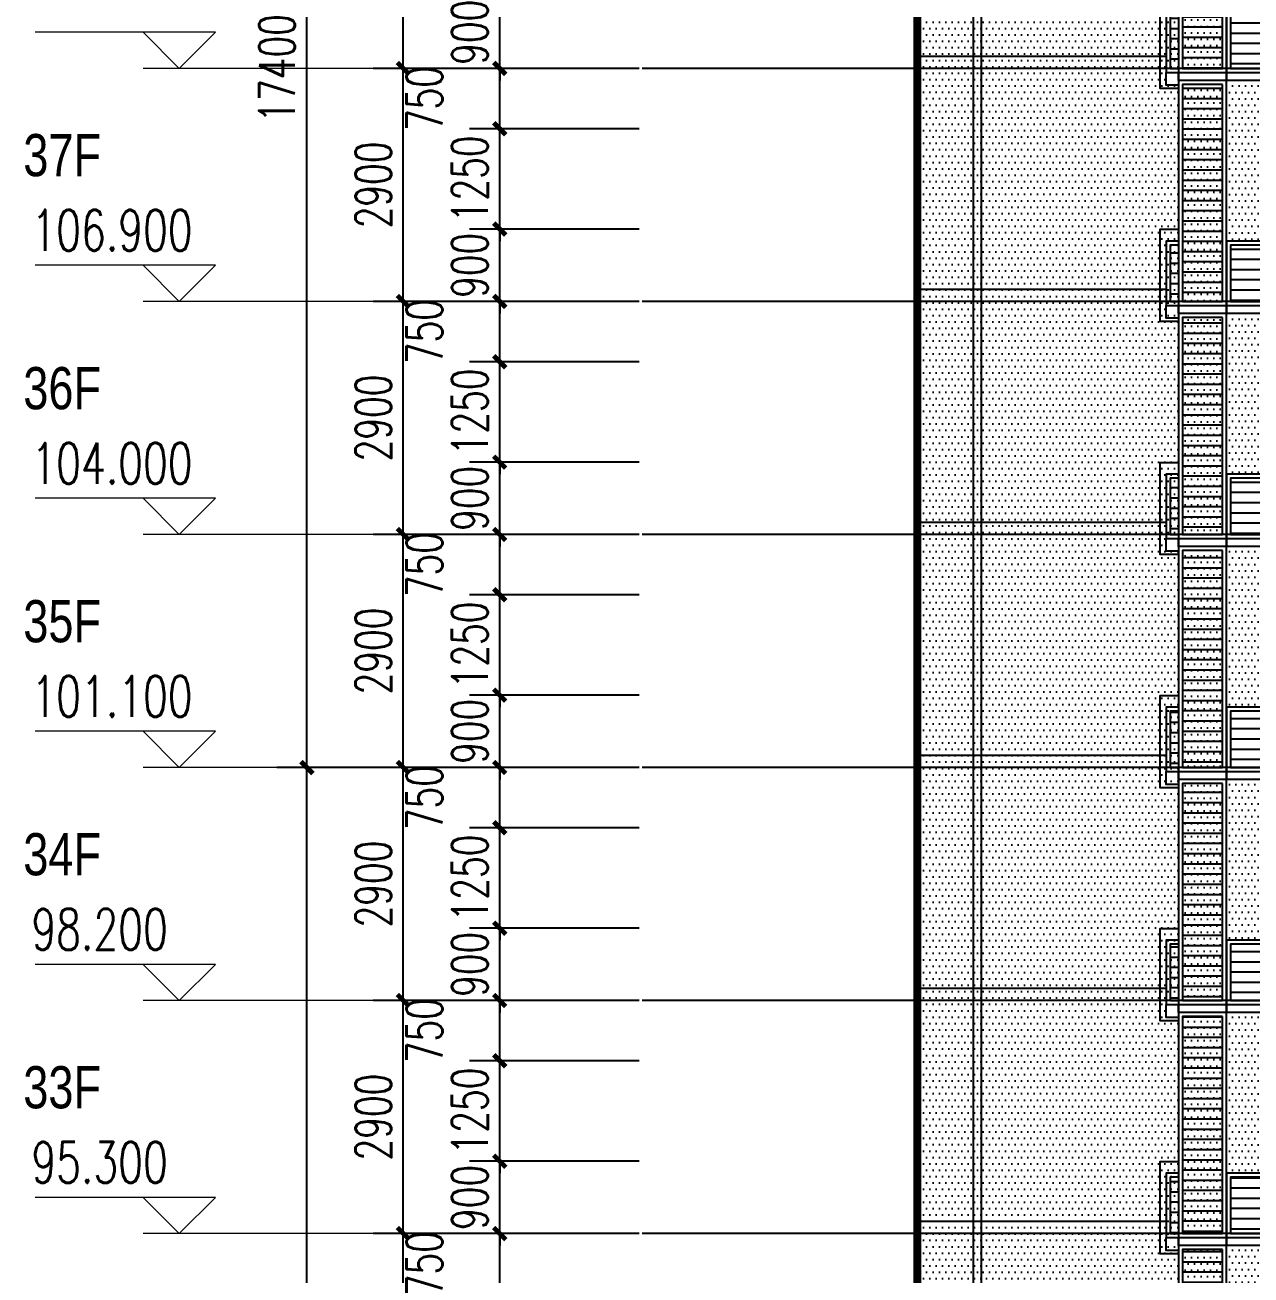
# Model space of a CAD drawing. Header units: millimetres. Extents: x 43 to 235305, y 0 to 139712.
# Drawn here: x 91794 to 107053, y 105975 to 121531 of the extents above; entities that cross this region are included whole.
import ezdxf
from ezdxf.xclip import XClip

# ---------------------------------------------------------------- set-up
doc = ezdxf.new("R2010")
doc.units = ezdxf.units.MM
doc.header["$XCLIPFRAME"] = 2
for name, pattern in [('CONTINOUS', [0]), ('DASH', [0.35, 0.25, -0.1]), ('DOTE', [2.42, 2, -0.2, 0.02, -0.2])]:
    doc.linetypes.add(name, pattern=pattern)
for name, color, linetype in [('A-AXIS', 1, 'DOTE'), ('A-AXIS-DIMS', 3, 'Continuous'), ('A-DRWD-DIMS', 144, 'Continuous'), ('A-ELEV-DRWD', 130, 'Continuous'), ('A-ELEV-LINE', 30, 'Continuous'), ('A-ELEV-LINE1', 33, 'Continuous'), ('A-ELEV-LINE2', 55, 'Continuous'), ('A-ELEV-OPEN', 253, 'Continuous'), ('A-ELEV-OUT2', 6, 'CONTINOUS'), ('A-ELEV-PATT', 55, 'Continuous'), ('A-ELEV-SHUT', 215, 'Continuous'), ('A-HATH1', 251, 'Continuous'), ('A-ROOM-NAME', 255, 'Continuous'), ('A-WALL', 2, 'Continuous'), ('AXIS', 3, 'Continuous'), ('PUB_TEXT', 7, 'Continuous'), ('Sun', 138, 'Continuous')]:
    doc.layers.add(name, color=color, linetype=linetype)
doc.styles.add('_TCH_DIM', font='SIMPLEX', dxfattribs={"bigfont": 'GBCBIG'})
doc.styles.add('_TCH_DIM_T3', font='SIMPLEX', dxfattribs={"width": 0.705882, "bigfont": 'GBCBIG'})
doc.styles.add('ZBHZ', font='zbxw.shx', dxfattribs={"width": 0.7, "bigfont": 'zbhz.shx'})
doc.dimstyles.new('_TCH_ARCH&&150', dxfattribs={"dimtxt": 446.25, "dimasz": 150, "dimexe": 375, "dimexo": 450, "dimgap": 150, "dimtad": 1, "dimdec": 0, "dimzin": 0, "dimdsep": 46, "dimtxsty": '_TCH_DIM_T3', "dimblk": 'ARCHTICK', "dimcen": 0.09, "dimclrt": 7, "dimazin": 2, "dimtfac": 1, "dimtdec": 0, "dimtix": 1, "dimtmove": 2, "dimatfit": 3, "dimfxl": 1, "dimtolj": 1, "dimtzin": 0, "dimarcsym": 0})

# ---------------------------------------------------------------- blocks, each defined once
blk = doc.blocks.new('A$C38F80F9D')
at = {"layer": 'A-ELEV-PATT'}
h = blk.add_hatch(dxfattribs=at)
h.set_pattern_fill('ANSI31', color=256, scale=80, angle=135, style=0)
h.set_pattern_definition([(180, (-95221.56, 77593.16), (-2e-14, -127), [])])
h.paths.add_polyline_path([(-250, 2400), (550, 2400), (550, 270), (-250, 270)])
at = {"layer": 'A-HATH1'}
h = blk.add_hatch(dxfattribs=at)
h.set_pattern_fill('DOTS', color=256, scale=50, style=0)
h.set_pattern_definition([(7e-15, (-250, 350), (39.6875, 79.375), [0, -79.375])])
h.paths.add_polyline_path([(-250, 2400), (550, 2400), (550, 270), (-250, 270)])
at = {"layer": 'A-ELEV-SHUT'}
for points in [[(-300, 2450), (600, 2450), (600, 220), (-300, 220)], [(-250, 2400), (550, 2400), (550, 270), (-250, 270)]]:
    blk.add_lwpolyline(points, close=True, dxfattribs=at)
blk = doc.blocks.new('A$C26D120F1')
blk.add_circle((0, 0), 12.5)
blk = doc.blocks.new('A$C6A1F32F0')
at = {"layer": 'Sun'}
blk.add_lwpolyline([(810, 250), (0, 250), (0, -50), (810, -50)], close=True, dxfattribs=at)
at = {"layer": 'Sun', "color": 8, "linetype": 'DASH', "ltscale": 0.2}
blk.add_lwpolyline([(760, 200), (50, 200), (50, 0), (760, 0)], close=True, dxfattribs=at)
at = {"layer": 'Sun'}
for centre in [(80, 175), (130, 175), (280, 175), (330, 175), (480, 175), (530, 175), (730, 175), (80, 125), (80, 75), (80, 25), (330, 125), (380, 125), (380, 75), (380, 25), (480, 75), (480, 25), (530, 125), (530, 75), (530, 25), (580, 125), (580, 75), (580, 25), (680, 75), (680, 25), (730, 125), (730, 75), (730, 25)]:
    blk.add_circle(centre, 5, dxfattribs=at)
for p in [(80, 200), (80, 150), (130, 200), (180, 200), (180, 150), (230, 200), (230, 150), (280, 200), (280, 150), (330, 200), (330, 150), (430, 200), (430, 150), (480, 200), (480, 150), (530, 200), (530, 150), (580, 200), (580, 150), (630, 200), (630, 150), (680, 200), (680, 150), (730, 200), (730, 150), (80, 100), (80, 50), (80, 0), (130, 0), (180, 100), (180, 50), (180, 0), (230, 100), (230, 50), (230, 0), (280, 100), (280, 50), (280, 0), (330, 100), (330, 50), (330, 0), (380, 100), (380, 50), (380, 0), (430, 100), (430, 50), (430, 0), (480, 100), (480, 50), (480, 0), (530, 100), (530, 50), (530, 0), (580, 100), (580, 50), (580, 0), (630, 0), (680, 100), (680, 50), (680, 0), (730, 100), (730, 50), (730, 0)]:
    blk.add_blockref('A$C26D120F1', p, dxfattribs=at)
blk = doc.blocks.new('A$C1D411380')
at = {"layer": 'A-ELEV-DRWD'}
for points in [[(50, 2100), (500, 2100), (500, 1200), (50, 1200)], [(100, 2050), (450, 2050), (450, 1250), (100, 1250)], [(50, 1150), (500, 1150), (500, 950), (50, 950)]]:
    blk.add_lwpolyline(points, close=True, dxfattribs=at)
at = {"layer": 'A-ELEV-LINE1'}
blk.add_lwpolyline([(550, 1200), (550, 1200), (550, 900), (0, 900), (0, 2150), (550, 2150), (550, 1150)], dxfattribs=at)
at = {"layer": 'A-ELEV-OPEN'}
blk.add_lwpolyline([(50, 1200), (275, 2100), (500, 1200)], dxfattribs=at)
at = {"layer": 'Sun'}
blk.add_blockref('A$C6A1F32F0', (-130, 950), dxfattribs=at)
blk = doc.blocks.new('A$C79B806BD')
at = {"layer": 'A-ELEV-LINE1'}
for p, q in [((50, 670), (950, 670)), ((50, 670), (50, 0)), ((50, 0), (950, 0))]:
    blk.add_line(p, q, dxfattribs=at)
blk = doc.blocks.new('A$C5196594A')
at = {"layer": 'A-ELEV-PATT'}
h = blk.add_hatch(dxfattribs=at)
h.set_pattern_fill('ANSI31', color=256, scale=80, angle=135, style=0)
h.set_pattern_definition([(180, (-94371.55, 79593.16), (-2e-14, -127), [])])
h.paths.add_polyline_path([(50, 2850), (550, 2850), (550, 150), (50, 150)])
at = {"layer": 'A-HATH1'}
h = blk.add_hatch(dxfattribs=at)
h.set_pattern_fill('DOTS', color=256, scale=50, style=0)
h.set_pattern_definition([(0, (50, 150), (39.6875, 79.375), [0, -79.375])])
h.paths.add_polyline_path([(50, 2850), (550, 2850), (550, 150), (50, 150)])
at = {"layer": 'A-ELEV-LINE'}
blk.add_lwpolyline([(0, 0), (600, 0), (600, 100), (0, 100)], close=True, dxfattribs=at)
at = {"layer": 'A-ELEV-SHUT'}
for points in [[(0, 2900), (600, 2900), (600, 100), (0, 100)], [(50, 2850), (550, 2850), (550, 150), (50, 150)]]:
    blk.add_lwpolyline(points, close=True, dxfattribs=at)
blk = doc.blocks.new('A$C25156A68')
at = {"layer": 'A-ELEV-PATT'}
h = blk.add_hatch(dxfattribs=at)
h.set_pattern_fill('ANSI31', color=256, scale=80, angle=135, style=0)
h.set_pattern_definition([(180, (-96021.55, 77543.16), (-2e-14, -127), [])])
h.paths.add_polyline_path([(50, 850), (550, 850), (550, 150), (50, 150)])
at = {"layer": 'A-ELEV-LINE'}
blk.add_lwpolyline([(0, 100), (0, -60), (600, -60), (600, 100)], close=True, dxfattribs=at)
at = {"layer": 'A-ELEV-SHUT'}
for points in [[(0, 900), (600, 900), (600, 100), (0, 100)], [(50, 850), (550, 850), (550, 150), (50, 150)]]:
    blk.add_lwpolyline(points, close=True, dxfattribs=at)
blk = doc.blocks.new('A$C503F3A81')
at = {"layer": 'A-ELEV-PATT'}
h = blk.add_hatch(dxfattribs=at)
h.set_pattern_fill('ANSI31', color=256, scale=80, angle=135, style=0)
h.set_pattern_definition([(180, (-85371.56, 80893.16), (-2e-14, -127), [])])
h.paths.add_polyline_path([(10700, 4200), (11200, 4200), (11200, 3500), (10700, 3500)])
h = blk.add_hatch(dxfattribs=at)
h.set_pattern_fill('ANSI31', color=256, scale=80, angle=135, style=0)
h.set_pattern_definition([(180, (-85371.56, 77993.16), (-2e-14, -127), [])])
h.paths.add_polyline_path([(10700, 1300), (11200, 1300), (11200, 600), (10700, 600)])
at = {"layer": 'A-HATH1'}
h = blk.add_hatch(dxfattribs=at)
h.set_pattern_fill('DOTS', color=256, scale=50, style=0)
h.set_pattern_definition([(7e-15, (-0.0005, 3650), (39.6875, 79.375), [0, -79.375])])
h.paths.add_polyline_path([(1550, 5800), (1550, 6520), (1520, 6520), (1520, 6550), (0, 6550), (0, 6520), (0, 5800), (0, 3650), (1550, 3650)])
h = blk.add_hatch(dxfattribs=at)
h.set_pattern_fill('DOTS', color=256, scale=50, style=0)
h.set_pattern_definition([(7e-15, (1550, 5800), (39.6875, 79.375), [0, -79.375])])
h.paths.add_polyline_path([(2450, 6520), (1550, 6520), (1550, 5800), (2450, 5800)])
h = blk.add_hatch(dxfattribs=at)
h.set_pattern_fill('DOTS', color=256, scale=50, style=0)
h.set_pattern_definition([(7e-15, (11850, 600), (39.6875, 79.375), [0, -79.375])])
h.paths.add_polyline_path([(14300, 6400), (12000, 6400), (12000, 6250), (11850, 6250), (11850, 3450), (12000, 3450), (12000, 3350), (11850, 3350), (11850, 1350), (11850, 600), (12000, 600), (14300, 600)])
h = blk.add_hatch(dxfattribs=at)
h.set_pattern_fill('DOTS', color=256, scale=50, style=0)
h.set_pattern_definition([(7e-15, (14300, 600), (39.6875, 79.375), [0, -79.375])])
h.paths.add_polyline_path([(15100, 6400), (14300, 6400), (14300, 600), (15100, 600)])
h = blk.add_hatch(dxfattribs=at)
h.set_pattern_fill('DOTS', color=256, scale=50, style=0)
h.set_pattern_definition([(7e-15, (10650, 4250), (39.6875, 79.375), [0, -79.375])])
h.paths.add_polyline_path([(11250, 6250), (10650, 6250), (10650, 4250), (11250, 4250)])
h = blk.add_hatch(dxfattribs=at)
h.set_pattern_fill('DOTS', color=256, scale=50, style=0)
h.set_pattern_definition([(7e-15, (5750, 3650), (39.6875, 79.375), [0, -79.375])])
h.paths.add_polyline_path([(6300, 4400), (5750, 4400), (5750, 3650), (6300, 3650)])
h = blk.add_hatch(dxfattribs=at)
h.set_pattern_fill('DOTS', color=256, scale=50, style=0)
h.set_pattern_definition([(7e-15, (-0.0004, 750), (39.6875, 79.375), [0, -79.375])])
h.paths.add_polyline_path([(1550, 2900), (2450, 2900), (2450, 3650), (0, 3650), (0, 3620), (0, 2900), (0, 750), (1550, 750)])
h = blk.add_hatch(dxfattribs=at)
h.set_pattern_fill('DOTS', color=256, scale=50, style=0)
h.set_pattern_definition([(7e-15, (5750, 750), (39.6875, 79.375), [0, -79.375])])
h.paths.add_polyline_path([(6300, 3650), (5750, 3650), (5750, 2750), (6300, 2750)])
h = blk.add_hatch(dxfattribs=at)
h.set_pattern_fill('DOTS', color=256, scale=50, style=0)
h.set_pattern_definition([(7e-15, (10650, 1350), (39.6875, 79.375), [0, -79.375])])
h.paths.add_polyline_path([(11250, 3350), (10650, 3350), (10650, 1350), (11250, 1350)])
at = {"layer": 'A-ELEV-LINE'}
for points in [[(10650, 3450), (10650, 3350), (11250, 3350), (11250, 3450)], [(10650, 550), (10650, 450), (11250, 450), (11250, 550)]]:
    blk.add_lwpolyline(points, close=True, dxfattribs=at)
at = {"layer": 'A-ELEV-LINE1'}
for p, q in [((2450, 600), (2450, 6550)), ((10650, 600), (10650, 6400)), ((11250, 600), (11250, 6400)), ((14300, 600), (14300, 6400)), ((15100, 600), (15100, 6400))]:
    blk.add_line(p, q, dxfattribs=at)
at = {"layer": 'A-ELEV-LINE2'}
for p, q in [((5750, 5650), (5750, 6580)), ((6300, 5640), (6300, 6580)), ((5750, 2750), (5750, 4400)), ((6300, 2750), (6300, 4400)), ((0, 3650), (1550, 3650)), ((2450, 3650), (5750, 3650)), ((6300, 3650), (10650, 3650)), ((12000, 3650), (15100, 3650)), ((5750, 1500), (5750, 750)), ((6300, 1500), (6300, 750)), ((0, 750), (1550, 750)), ((2450, 750), (5750, 750)), ((6300, 750), (10650, 750)), ((12000, 750), (15100, 750))]:
    blk.add_line(p, q, dxfattribs=at)
at = {"layer": 'A-ELEV-SHUT'}
for points in [[(10650, 4250), (11250, 4250), (11250, 3450), (10650, 3450)], [(10700, 4200), (11200, 4200), (11200, 3500), (10700, 3500)], [(10650, 1350), (11250, 1350), (11250, 550), (10650, 550)], [(10700, 1300), (11200, 1300), (11200, 600), (10700, 600)]]:
    blk.add_lwpolyline(points, close=True, dxfattribs=at)
ref = blk.add_blockref('A$C25156A68', (11400, 3350))
XClip(ref).set_block_clipping_path([(449.9996244429, -101.2325719561), (676.9703550064, 1047.1839942954)])
ref = blk.add_blockref('A$C79B806BD', (1500, 2900))
XClip(ref).set_block_clipping_path([(-256.0595435794, -0.0003583494), (950.0015086988, 2111.0845140356)])
blk.add_blockref('A$C1D411380', (5750, 600))
ref = blk.add_blockref('A$C25156A68', (11400, 450))
XClip(ref).set_block_clipping_path([(449.9996244429, -101.2325719561), (676.9703550064, 1047.1839942954)])
ref = blk.add_blockref('A$C79B806BD', (1500, 0))
XClip(ref).set_block_clipping_path([(-256.0595435794, -0.0003583494), (950.0015086988, 2111.0845140356)])
at = {"layer": 'A-ELEV-LINE1'}
for p in [(11250, 3350), (11250, 450)]:
    blk.add_blockref('A$C5196594A', p, dxfattribs=at)
at = {"layer": 'A-ELEV-LINE2'}
blk.add_blockref('A$C1D411380', (5750, 3500), dxfattribs=at)
at = {"layer": 'A-WALL'}
for p in [(1850, 3350), (1850, 450)]:
    blk.add_blockref('A$C38F80F9D', p, dxfattribs=at)
blk = doc.blocks.new('_ArchTick')
at = {"color": 0, "linetype": 'ByBlock', "const_width": 0.4}
blk.add_lwpolyline([(-0.5, -0.5), (0.5, 0.5)], dxfattribs=at)
blk = doc.blocks.new('*D4131')
at = {"layer": 'A-AXIS-DIMS', "color": 0, "lineweight": -2, "transparency": 16777216}
for p, q in [((99026, 106491), (96128, 106491)), ((96503, 103591), (96503, 106491)), ((99026, 103591), (96128, 103591))]:
    blk.add_line(p, q, dxfattribs=at)
at = {"layer": 'Defpoints', "color": 0, "transparency": 16777216}
for p in [(96503, 106491), (99476, 106491), (99476, 103591)]:
    blk.add_point(p, dxfattribs=at)
at = {"layer": 'A-AXIS-DIMS', "color": 0, "lineweight": -2, "transparency": 16777216, "xscale": 150, "yscale": 150, "zscale": 150}
for p, rotation in [((96503, 106491), 90), ((96503, 103591), 270)]:
    blk.add_blockref('_ArchTick', p, dxfattribs=dict(at, rotation=rotation))
at = {"layer": 'A-AXIS-DIMS', "color": 7, "transparency": 16777216, "insert": (96130, 105041), "char_height": 446.2, "attachment_point": 5, "rotation": 90, "style": '_TCH_DIM_T3'}
blk.add_mtext('\\A1;2900', dxfattribs=at)
blk = doc.blocks.new('*D4132')
at = {"layer": 'A-AXIS-DIMS', "color": 0, "lineweight": -2, "transparency": 16777216}
for p, q in [((99026, 109391), (96128, 109391)), ((96503, 106491), (96503, 109391)), ((99026, 106491), (96128, 106491))]:
    blk.add_line(p, q, dxfattribs=at)
at = {"layer": 'Defpoints', "color": 0, "transparency": 16777216}
for p in [(96503, 109391), (99476, 109391), (99476, 106491)]:
    blk.add_point(p, dxfattribs=at)
at = {"layer": 'A-AXIS-DIMS', "color": 0, "lineweight": -2, "transparency": 16777216, "xscale": 150, "yscale": 150, "zscale": 150}
for p, rotation in [((96503, 109391), 90), ((96503, 106491), 270)]:
    blk.add_blockref('_ArchTick', p, dxfattribs=dict(at, rotation=rotation))
at = {"layer": 'A-AXIS-DIMS', "color": 7, "transparency": 16777216, "insert": (96130, 107941), "char_height": 446.2, "attachment_point": 5, "rotation": 90, "style": '_TCH_DIM_T3'}
blk.add_mtext('\\A1;2900', dxfattribs=at)
blk = doc.blocks.new('*D4133')
at = {"layer": 'A-AXIS-DIMS', "color": 0, "lineweight": -2, "transparency": 16777216}
for p, q in [((99026, 112291), (96128, 112291)), ((96503, 109391), (96503, 112291)), ((99026, 109391), (96128, 109391))]:
    blk.add_line(p, q, dxfattribs=at)
at = {"layer": 'Defpoints', "color": 0, "transparency": 16777216}
for p in [(96503, 112291), (99476, 112291), (99476, 109391)]:
    blk.add_point(p, dxfattribs=at)
at = {"layer": 'A-AXIS-DIMS', "color": 0, "lineweight": -2, "transparency": 16777216, "xscale": 150, "yscale": 150, "zscale": 150}
for p, rotation in [((96503, 112291), 90), ((96503, 109391), 270)]:
    blk.add_blockref('_ArchTick', p, dxfattribs=dict(at, rotation=rotation))
at = {"layer": 'A-AXIS-DIMS', "color": 7, "transparency": 16777216, "insert": (96130, 110841), "char_height": 446.2, "attachment_point": 5, "rotation": 90, "style": '_TCH_DIM_T3'}
blk.add_mtext('\\A1;2900', dxfattribs=at)
blk = doc.blocks.new('*D4134')
at = {"layer": 'A-AXIS-DIMS', "color": 0, "lineweight": -2, "transparency": 16777216}
for p, q in [((99026, 115191), (96128, 115191)), ((96503, 112291), (96503, 115191)), ((99026, 112291), (96128, 112291))]:
    blk.add_line(p, q, dxfattribs=at)
at = {"layer": 'Defpoints', "color": 0, "transparency": 16777216}
for p in [(96503, 115191), (99476, 115191), (99476, 112291)]:
    blk.add_point(p, dxfattribs=at)
at = {"layer": 'A-AXIS-DIMS', "color": 0, "lineweight": -2, "transparency": 16777216, "xscale": 150, "yscale": 150, "zscale": 150}
for p, rotation in [((96503, 115191), 90), ((96503, 112291), 270)]:
    blk.add_blockref('_ArchTick', p, dxfattribs=dict(at, rotation=rotation))
at = {"layer": 'A-AXIS-DIMS', "color": 7, "transparency": 16777216, "insert": (96130, 113741), "char_height": 446.2, "attachment_point": 5, "rotation": 90, "style": '_TCH_DIM_T3'}
blk.add_mtext('\\A1;2900', dxfattribs=at)
blk = doc.blocks.new('*D4135')
at = {"layer": 'A-AXIS-DIMS', "color": 0, "lineweight": -2, "transparency": 16777216}
for p, q in [((99026, 118091), (96128, 118091)), ((96503, 115191), (96503, 118091)), ((99026, 115191), (96128, 115191))]:
    blk.add_line(p, q, dxfattribs=at)
at = {"layer": 'Defpoints', "color": 0, "transparency": 16777216}
for p in [(96503, 118091), (99476, 118091), (99476, 115191)]:
    blk.add_point(p, dxfattribs=at)
at = {"layer": 'A-AXIS-DIMS', "color": 0, "lineweight": -2, "transparency": 16777216, "xscale": 150, "yscale": 150, "zscale": 150}
for p, rotation in [((96503, 118091), 90), ((96503, 115191), 270)]:
    blk.add_blockref('_ArchTick', p, dxfattribs=dict(at, rotation=rotation))
at = {"layer": 'A-AXIS-DIMS', "color": 7, "transparency": 16777216, "insert": (96130, 116641), "char_height": 446.2, "attachment_point": 5, "rotation": 90, "style": '_TCH_DIM_T3'}
blk.add_mtext('\\A1;2900', dxfattribs=at)
blk = doc.blocks.new('*D4136')
at = {"layer": 'A-AXIS-DIMS', "color": 0, "lineweight": -2, "transparency": 16777216}
for p, q in [((99026, 120991), (96128, 120991)), ((96503, 118091), (96503, 120991)), ((99026, 118091), (96128, 118091))]:
    blk.add_line(p, q, dxfattribs=at)
at = {"layer": 'Defpoints', "color": 0, "transparency": 16777216}
for p in [(96503, 120991), (99476, 120991), (99476, 118091)]:
    blk.add_point(p, dxfattribs=at)
at = {"layer": 'A-AXIS-DIMS', "color": 0, "lineweight": -2, "transparency": 16777216, "xscale": 150, "yscale": 150, "zscale": 150}
for p, rotation in [((96503, 120991), 90), ((96503, 118091), 270)]:
    blk.add_blockref('_ArchTick', p, dxfattribs=dict(at, rotation=rotation))
at = {"layer": 'A-AXIS-DIMS', "color": 7, "transparency": 16777216, "insert": (96130, 119541), "char_height": 446.2, "attachment_point": 5, "rotation": 90, "style": '_TCH_DIM_T3'}
blk.add_mtext('\\A1;2900', dxfattribs=at)
blk = doc.blocks.new('*D4137')
at = {"layer": 'A-AXIS-DIMS', "color": 0, "lineweight": -2, "transparency": 16777216}
for p, q in [((99026, 123891), (96128, 123891)), ((96503, 120991), (96503, 123891)), ((99026, 120991), (96128, 120991))]:
    blk.add_line(p, q, dxfattribs=at)
at = {"layer": 'Defpoints', "color": 0, "transparency": 16777216}
for p in [(96503, 123891), (99476, 123891), (99476, 120991)]:
    blk.add_point(p, dxfattribs=at)
at = {"layer": 'A-AXIS-DIMS', "color": 0, "lineweight": -2, "transparency": 16777216, "xscale": 150, "yscale": 150, "zscale": 150}
for p, rotation in [((96503, 123891), 90), ((96503, 120991), 270)]:
    blk.add_blockref('_ArchTick', p, dxfattribs=dict(at, rotation=rotation))
at = {"layer": 'A-AXIS-DIMS', "color": 7, "transparency": 16777216, "insert": (96130, 122441), "char_height": 446.2, "attachment_point": 5, "rotation": 90, "style": '_TCH_DIM_T3'}
blk.add_mtext('\\A1;2900', dxfattribs=at)
blk = doc.blocks.new('*D3914')
at = {"layer": 'A-AXIS-DIMS', "color": 0, "lineweight": -2, "transparency": 16777216}
for p, q in [((97826, 112291), (94928, 112291)), ((95303, 11041), (95303, 112291)), ((97826, 11041), (94928, 11041))]:
    blk.add_line(p, q, dxfattribs=at)
at = {"layer": 'Defpoints', "color": 0, "transparency": 16777216}
for p in [(95303, 112291), (98276, 112291), (98276, 11041)]:
    blk.add_point(p, dxfattribs=at)
at = {"layer": 'A-AXIS-DIMS', "color": 0, "lineweight": -2, "transparency": 16777216, "xscale": 150, "yscale": 150, "zscale": 150}
for p, rotation in [((95303, 112291), 90), ((95303, 11041), 270)]:
    blk.add_blockref('_ArchTick', p, dxfattribs=dict(at, rotation=rotation))
at = {"layer": 'A-AXIS-DIMS', "color": 7, "transparency": 16777216, "insert": (94930, 61666), "char_height": 446.2, "attachment_point": 5, "rotation": 90, "style": '_TCH_DIM_T3'}
blk.add_mtext('\\A1;101250', dxfattribs=at)
blk = doc.blocks.new('*D3915')
at = {"layer": 'A-AXIS-DIMS', "color": 0, "lineweight": -2, "transparency": 16777216}
for p, q in [((97826, 129691), (94928, 129691)), ((95303, 112291), (95303, 129691)), ((97826, 112291), (94928, 112291))]:
    blk.add_line(p, q, dxfattribs=at)
at = {"layer": 'Defpoints', "color": 0, "transparency": 16777216}
for p in [(95303, 129691), (98276, 129691), (98276, 112291)]:
    blk.add_point(p, dxfattribs=at)
at = {"layer": 'A-AXIS-DIMS', "color": 0, "lineweight": -2, "transparency": 16777216, "xscale": 150, "yscale": 150, "zscale": 150}
for p, rotation in [((95303, 129691), 90), ((95303, 112291), 270)]:
    blk.add_blockref('_ArchTick', p, dxfattribs=dict(at, rotation=rotation))
at = {"layer": 'A-AXIS-DIMS', "color": 7, "transparency": 16777216, "insert": (94930, 120991), "char_height": 446.2, "attachment_point": 5, "rotation": 90, "style": '_TCH_DIM_T3'}
blk.add_mtext('\\A1;17400', dxfattribs=at)
blk = doc.blocks.new('*D3463')
at = {"layer": 'A-DRWD-DIMS', "color": 0, "lineweight": -2, "transparency": 16777216}
for p, q in [((99439, 106491), (97328, 106491)), ((97703, 105741), (97703, 106491)), ((99439, 105741), (97328, 105741))]:
    blk.add_line(p, q, dxfattribs=at)
at = {"layer": 'Defpoints', "color": 0, "transparency": 16777216}
for p in [(97703, 106491), (99889, 106491), (99889, 105741)]:
    blk.add_point(p, dxfattribs=at)
at = {"layer": 'A-DRWD-DIMS', "color": 0, "lineweight": -2, "transparency": 16777216, "xscale": 150, "yscale": 150, "zscale": 150}
for p, rotation in [((97703, 106491), 90), ((97703, 105741), 270)]:
    blk.add_blockref('_ArchTick', p, dxfattribs=dict(at, rotation=rotation))
at = {"layer": 'A-DRWD-DIMS', "color": 7, "transparency": 16777216, "insert": (96766, 106116), "char_height": 446.2, "attachment_point": 5, "rotation": 90, "style": '_TCH_DIM_T3'}
blk.add_mtext('\\A1;750', dxfattribs=at)
blk = doc.blocks.new('*D3464')
at = {"layer": 'A-DRWD-DIMS', "color": 0, "lineweight": -2, "transparency": 16777216}
for p, q in [((97703, 107391), (97703, 107541)), ((99439, 107391), (97328, 107391)), ((97703, 106491), (97703, 107391)), ((99439, 106491), (97328, 106491)), ((97703, 106491), (97703, 106341))]:
    blk.add_line(p, q, dxfattribs=at)
at = {"layer": 'Defpoints', "color": 0, "transparency": 16777216}
for p in [(97703, 107391), (99889, 107391), (99889, 106491)]:
    blk.add_point(p, dxfattribs=at)
at = {"layer": 'A-DRWD-DIMS', "color": 0, "lineweight": -2, "transparency": 16777216, "xscale": 150, "yscale": 150, "zscale": 150}
for p, rotation in [((97703, 107391), 270), ((97703, 106491), 90)]:
    blk.add_blockref('_ArchTick', p, dxfattribs=dict(at, rotation=rotation))
at = {"layer": 'A-DRWD-DIMS', "color": 7, "transparency": 16777216, "insert": (97330, 106941), "char_height": 446.2, "attachment_point": 5, "rotation": 90, "style": '_TCH_DIM_T3'}
blk.add_mtext('\\A1;900', dxfattribs=at)
blk = doc.blocks.new('*D3465')
at = {"layer": 'A-DRWD-DIMS', "color": 0, "lineweight": -2, "transparency": 16777216}
for p, q in [((97703, 108641), (97703, 108791)), ((99439, 108641), (97328, 108641)), ((97703, 107391), (97703, 108641)), ((99439, 107391), (97328, 107391)), ((97703, 107391), (97703, 107241))]:
    blk.add_line(p, q, dxfattribs=at)
at = {"layer": 'Defpoints', "color": 0, "transparency": 16777216}
for p in [(97703, 108641), (99889, 108641), (99889, 107391)]:
    blk.add_point(p, dxfattribs=at)
at = {"layer": 'A-DRWD-DIMS', "color": 0, "lineweight": -2, "transparency": 16777216, "xscale": 150, "yscale": 150, "zscale": 150}
for p, rotation in [((97703, 108641), 270), ((97703, 107391), 90)]:
    blk.add_blockref('_ArchTick', p, dxfattribs=dict(at, rotation=rotation))
at = {"layer": 'A-DRWD-DIMS', "color": 7, "transparency": 16777216, "insert": (97330, 108016), "char_height": 446.2, "attachment_point": 5, "rotation": 90, "style": '_TCH_DIM_T3'}
blk.add_mtext('\\A1;1250', dxfattribs=at)
blk = doc.blocks.new('*D3466')
at = {"layer": 'A-DRWD-DIMS', "color": 0, "lineweight": -2, "transparency": 16777216}
for p, q in [((99439, 109391), (97328, 109391)), ((97703, 108641), (97703, 109391)), ((99439, 108641), (97328, 108641))]:
    blk.add_line(p, q, dxfattribs=at)
at = {"layer": 'Defpoints', "color": 0, "transparency": 16777216}
for p in [(97703, 109391), (99889, 109391), (99889, 108641)]:
    blk.add_point(p, dxfattribs=at)
at = {"layer": 'A-DRWD-DIMS', "color": 0, "lineweight": -2, "transparency": 16777216, "xscale": 150, "yscale": 150, "zscale": 150}
for p, rotation in [((97703, 109391), 90), ((97703, 108641), 270)]:
    blk.add_blockref('_ArchTick', p, dxfattribs=dict(at, rotation=rotation))
at = {"layer": 'A-DRWD-DIMS', "color": 7, "transparency": 16777216, "insert": (96766, 109016), "char_height": 446.2, "attachment_point": 5, "rotation": 90, "style": '_TCH_DIM_T3'}
blk.add_mtext('\\A1;750', dxfattribs=at)
blk = doc.blocks.new('*D3467')
at = {"layer": 'A-DRWD-DIMS', "color": 0, "lineweight": -2, "transparency": 16777216}
for p, q in [((97703, 110291), (97703, 110441)), ((99439, 110291), (97328, 110291)), ((97703, 109391), (97703, 110291)), ((99439, 109391), (97328, 109391)), ((97703, 109391), (97703, 109241))]:
    blk.add_line(p, q, dxfattribs=at)
at = {"layer": 'Defpoints', "color": 0, "transparency": 16777216}
for p in [(97703, 110291), (99889, 110291), (99889, 109391)]:
    blk.add_point(p, dxfattribs=at)
at = {"layer": 'A-DRWD-DIMS', "color": 0, "lineweight": -2, "transparency": 16777216, "xscale": 150, "yscale": 150, "zscale": 150}
for p, rotation in [((97703, 110291), 270), ((97703, 109391), 90)]:
    blk.add_blockref('_ArchTick', p, dxfattribs=dict(at, rotation=rotation))
at = {"layer": 'A-DRWD-DIMS', "color": 7, "transparency": 16777216, "insert": (97330, 109841), "char_height": 446.2, "attachment_point": 5, "rotation": 90, "style": '_TCH_DIM_T3'}
blk.add_mtext('\\A1;900', dxfattribs=at)
blk = doc.blocks.new('*D3468')
at = {"layer": 'A-DRWD-DIMS', "color": 0, "lineweight": -2, "transparency": 16777216}
for p, q in [((99439, 111541), (97328, 111541)), ((97703, 111541), (97703, 111691)), ((97703, 110291), (97703, 111541)), ((99439, 110291), (97328, 110291)), ((97703, 110291), (97703, 110141))]:
    blk.add_line(p, q, dxfattribs=at)
at = {"layer": 'Defpoints', "color": 0, "transparency": 16777216}
for p in [(97703, 111541), (99889, 111541), (99889, 110291)]:
    blk.add_point(p, dxfattribs=at)
at = {"layer": 'A-DRWD-DIMS', "color": 0, "lineweight": -2, "transparency": 16777216, "xscale": 150, "yscale": 150, "zscale": 150}
for p, rotation in [((97703, 111541), 270), ((97703, 110291), 90)]:
    blk.add_blockref('_ArchTick', p, dxfattribs=dict(at, rotation=rotation))
at = {"layer": 'A-DRWD-DIMS', "color": 7, "transparency": 16777216, "insert": (97330, 110916), "char_height": 446.2, "attachment_point": 5, "rotation": 90, "style": '_TCH_DIM_T3'}
blk.add_mtext('\\A1;1250', dxfattribs=at)
blk = doc.blocks.new('*D3469')
at = {"layer": 'A-DRWD-DIMS', "color": 0, "lineweight": -2, "transparency": 16777216}
for p, q in [((99439, 112291), (97328, 112291)), ((97703, 111541), (97703, 112291)), ((99439, 111541), (97328, 111541))]:
    blk.add_line(p, q, dxfattribs=at)
at = {"layer": 'Defpoints', "color": 0, "transparency": 16777216}
for p in [(97703, 112291), (99889, 112291), (99889, 111541)]:
    blk.add_point(p, dxfattribs=at)
at = {"layer": 'A-DRWD-DIMS', "color": 0, "lineweight": -2, "transparency": 16777216, "xscale": 150, "yscale": 150, "zscale": 150}
for p, rotation in [((97703, 112291), 90), ((97703, 111541), 270)]:
    blk.add_blockref('_ArchTick', p, dxfattribs=dict(at, rotation=rotation))
at = {"layer": 'A-DRWD-DIMS', "color": 7, "transparency": 16777216, "insert": (96766, 111916), "char_height": 446.2, "attachment_point": 5, "rotation": 90, "style": '_TCH_DIM_T3'}
blk.add_mtext('\\A1;750', dxfattribs=at)
blk = doc.blocks.new('*D3470')
at = {"layer": 'A-DRWD-DIMS', "color": 0, "lineweight": -2, "transparency": 16777216}
for p, q in [((97703, 113191), (97703, 113341)), ((99439, 113191), (97328, 113191)), ((97703, 112291), (97703, 113191)), ((99439, 112291), (97328, 112291)), ((97703, 112291), (97703, 112141))]:
    blk.add_line(p, q, dxfattribs=at)
at = {"layer": 'Defpoints', "color": 0, "transparency": 16777216}
for p in [(97703, 113191), (99889, 113191), (99889, 112291)]:
    blk.add_point(p, dxfattribs=at)
at = {"layer": 'A-DRWD-DIMS', "color": 0, "lineweight": -2, "transparency": 16777216, "xscale": 150, "yscale": 150, "zscale": 150}
for p, rotation in [((97703, 113191), 270), ((97703, 112291), 90)]:
    blk.add_blockref('_ArchTick', p, dxfattribs=dict(at, rotation=rotation))
at = {"layer": 'A-DRWD-DIMS', "color": 7, "transparency": 16777216, "insert": (97330, 112741), "char_height": 446.2, "attachment_point": 5, "rotation": 90, "style": '_TCH_DIM_T3'}
blk.add_mtext('\\A1;900', dxfattribs=at)
blk = doc.blocks.new('*D3471')
at = {"layer": 'A-DRWD-DIMS', "color": 0, "lineweight": -2, "transparency": 16777216}
for p, q in [((97703, 114441), (97703, 114591)), ((99439, 114441), (97328, 114441)), ((97703, 113191), (97703, 114441)), ((99439, 113191), (97328, 113191)), ((97703, 113191), (97703, 113041))]:
    blk.add_line(p, q, dxfattribs=at)
at = {"layer": 'Defpoints', "color": 0, "transparency": 16777216}
for p in [(97703, 114441), (99889, 114441), (99889, 113191)]:
    blk.add_point(p, dxfattribs=at)
at = {"layer": 'A-DRWD-DIMS', "color": 0, "lineweight": -2, "transparency": 16777216, "xscale": 150, "yscale": 150, "zscale": 150}
for p, rotation in [((97703, 114441), 270), ((97703, 113191), 90)]:
    blk.add_blockref('_ArchTick', p, dxfattribs=dict(at, rotation=rotation))
at = {"layer": 'A-DRWD-DIMS', "color": 7, "transparency": 16777216, "insert": (97330, 113816), "char_height": 446.2, "attachment_point": 5, "rotation": 90, "style": '_TCH_DIM_T3'}
blk.add_mtext('\\A1;1250', dxfattribs=at)
blk = doc.blocks.new('*D3472')
at = {"layer": 'A-DRWD-DIMS', "color": 0, "lineweight": -2, "transparency": 16777216}
for p, q in [((99439, 115191), (97328, 115191)), ((97703, 114441), (97703, 115191)), ((99439, 114441), (97328, 114441))]:
    blk.add_line(p, q, dxfattribs=at)
at = {"layer": 'Defpoints', "color": 0, "transparency": 16777216}
for p in [(97703, 115191), (99889, 115191), (99889, 114441)]:
    blk.add_point(p, dxfattribs=at)
at = {"layer": 'A-DRWD-DIMS', "color": 0, "lineweight": -2, "transparency": 16777216, "xscale": 150, "yscale": 150, "zscale": 150}
for p, rotation in [((97703, 115191), 90), ((97703, 114441), 270)]:
    blk.add_blockref('_ArchTick', p, dxfattribs=dict(at, rotation=rotation))
at = {"layer": 'A-DRWD-DIMS', "color": 7, "transparency": 16777216, "insert": (96766, 114816), "char_height": 446.2, "attachment_point": 5, "rotation": 90, "style": '_TCH_DIM_T3'}
blk.add_mtext('\\A1;750', dxfattribs=at)
blk = doc.blocks.new('*D3473')
at = {"layer": 'A-DRWD-DIMS', "color": 0, "lineweight": -2, "transparency": 16777216}
for p, q in [((97703, 116091), (97703, 116241)), ((99439, 116091), (97328, 116091)), ((97703, 115191), (97703, 116091)), ((99439, 115191), (97328, 115191)), ((97703, 115191), (97703, 115041))]:
    blk.add_line(p, q, dxfattribs=at)
at = {"layer": 'Defpoints', "color": 0, "transparency": 16777216}
for p in [(97703, 116091), (99889, 116091), (99889, 115191)]:
    blk.add_point(p, dxfattribs=at)
at = {"layer": 'A-DRWD-DIMS', "color": 0, "lineweight": -2, "transparency": 16777216, "xscale": 150, "yscale": 150, "zscale": 150}
for p, rotation in [((97703, 116091), 270), ((97703, 115191), 90)]:
    blk.add_blockref('_ArchTick', p, dxfattribs=dict(at, rotation=rotation))
at = {"layer": 'A-DRWD-DIMS', "color": 7, "transparency": 16777216, "insert": (97330, 115641), "char_height": 446.2, "attachment_point": 5, "rotation": 90, "style": '_TCH_DIM_T3'}
blk.add_mtext('\\A1;900', dxfattribs=at)
blk = doc.blocks.new('*D3474')
at = {"layer": 'A-DRWD-DIMS', "color": 0, "lineweight": -2, "transparency": 16777216}
for p, q in [((97703, 117341), (97703, 117491)), ((99439, 117341), (97328, 117341)), ((97703, 116091), (97703, 117341)), ((99439, 116091), (97328, 116091)), ((97703, 116091), (97703, 115941))]:
    blk.add_line(p, q, dxfattribs=at)
at = {"layer": 'Defpoints', "color": 0, "transparency": 16777216}
for p in [(97703, 117341), (99889, 117341), (99889, 116091)]:
    blk.add_point(p, dxfattribs=at)
at = {"layer": 'A-DRWD-DIMS', "color": 0, "lineweight": -2, "transparency": 16777216, "xscale": 150, "yscale": 150, "zscale": 150}
for p, rotation in [((97703, 117341), 270), ((97703, 116091), 90)]:
    blk.add_blockref('_ArchTick', p, dxfattribs=dict(at, rotation=rotation))
at = {"layer": 'A-DRWD-DIMS', "color": 7, "transparency": 16777216, "insert": (97330, 116716), "char_height": 446.2, "attachment_point": 5, "rotation": 90, "style": '_TCH_DIM_T3'}
blk.add_mtext('\\A1;1250', dxfattribs=at)
blk = doc.blocks.new('*D3475')
at = {"layer": 'A-DRWD-DIMS', "color": 0, "lineweight": -2, "transparency": 16777216}
for p, q in [((99439, 118091), (97328, 118091)), ((97703, 117341), (97703, 118091)), ((99439, 117341), (97328, 117341))]:
    blk.add_line(p, q, dxfattribs=at)
at = {"layer": 'Defpoints', "color": 0, "transparency": 16777216}
for p in [(97703, 118091), (99889, 118091), (99889, 117341)]:
    blk.add_point(p, dxfattribs=at)
at = {"layer": 'A-DRWD-DIMS', "color": 0, "lineweight": -2, "transparency": 16777216, "xscale": 150, "yscale": 150, "zscale": 150}
for p, rotation in [((97703, 118091), 90), ((97703, 117341), 270)]:
    blk.add_blockref('_ArchTick', p, dxfattribs=dict(at, rotation=rotation))
at = {"layer": 'A-DRWD-DIMS', "color": 7, "transparency": 16777216, "insert": (96766, 117716), "char_height": 446.2, "attachment_point": 5, "rotation": 90, "style": '_TCH_DIM_T3'}
blk.add_mtext('\\A1;750', dxfattribs=at)
blk = doc.blocks.new('*D3476')
at = {"layer": 'A-DRWD-DIMS', "color": 0, "lineweight": -2, "transparency": 16777216}
for p, q in [((97703, 118991), (97703, 119141)), ((99439, 118991), (97328, 118991)), ((97703, 118091), (97703, 118991)), ((99439, 118091), (97328, 118091)), ((97703, 118091), (97703, 117941))]:
    blk.add_line(p, q, dxfattribs=at)
at = {"layer": 'Defpoints', "color": 0, "transparency": 16777216}
for p in [(97703, 118991), (99889, 118991), (99889, 118091)]:
    blk.add_point(p, dxfattribs=at)
at = {"layer": 'A-DRWD-DIMS', "color": 0, "lineweight": -2, "transparency": 16777216, "xscale": 150, "yscale": 150, "zscale": 150}
for p, rotation in [((97703, 118991), 270), ((97703, 118091), 90)]:
    blk.add_blockref('_ArchTick', p, dxfattribs=dict(at, rotation=rotation))
at = {"layer": 'A-DRWD-DIMS', "color": 7, "transparency": 16777216, "insert": (97330, 118541), "char_height": 446.2, "attachment_point": 5, "rotation": 90, "style": '_TCH_DIM_T3'}
blk.add_mtext('\\A1;900', dxfattribs=at)
blk = doc.blocks.new('*D3477')
at = {"layer": 'A-DRWD-DIMS', "color": 0, "lineweight": -2, "transparency": 16777216}
for p, q in [((97703, 120241), (97703, 120391)), ((99439, 120241), (97328, 120241)), ((97703, 118991), (97703, 120241)), ((99439, 118991), (97328, 118991)), ((97703, 118991), (97703, 118841))]:
    blk.add_line(p, q, dxfattribs=at)
at = {"layer": 'Defpoints', "color": 0, "transparency": 16777216}
for p in [(97703, 120241), (99889, 120241), (99889, 118991)]:
    blk.add_point(p, dxfattribs=at)
at = {"layer": 'A-DRWD-DIMS', "color": 0, "lineweight": -2, "transparency": 16777216, "xscale": 150, "yscale": 150, "zscale": 150}
for p, rotation in [((97703, 120241), 270), ((97703, 118991), 90)]:
    blk.add_blockref('_ArchTick', p, dxfattribs=dict(at, rotation=rotation))
at = {"layer": 'A-DRWD-DIMS', "color": 7, "transparency": 16777216, "insert": (97330, 119616), "char_height": 446.2, "attachment_point": 5, "rotation": 90, "style": '_TCH_DIM_T3'}
blk.add_mtext('\\A1;1250', dxfattribs=at)
blk = doc.blocks.new('*D3478')
at = {"layer": 'A-DRWD-DIMS', "color": 0, "lineweight": -2, "transparency": 16777216}
for p, q in [((99439, 120991), (97328, 120991)), ((97703, 120241), (97703, 120991)), ((99439, 120241), (97328, 120241))]:
    blk.add_line(p, q, dxfattribs=at)
at = {"layer": 'Defpoints', "color": 0, "transparency": 16777216}
for p in [(97703, 120991), (99889, 120991), (99889, 120241)]:
    blk.add_point(p, dxfattribs=at)
at = {"layer": 'A-DRWD-DIMS', "color": 0, "lineweight": -2, "transparency": 16777216, "xscale": 150, "yscale": 150, "zscale": 150}
for p, rotation in [((97703, 120991), 90), ((97703, 120241), 270)]:
    blk.add_blockref('_ArchTick', p, dxfattribs=dict(at, rotation=rotation))
at = {"layer": 'A-DRWD-DIMS', "color": 7, "transparency": 16777216, "insert": (96766, 120616), "char_height": 446.2, "attachment_point": 5, "rotation": 90, "style": '_TCH_DIM_T3'}
blk.add_mtext('\\A1;750', dxfattribs=at)
blk = doc.blocks.new('*D3479')
at = {"layer": 'A-DRWD-DIMS', "color": 0, "lineweight": -2, "transparency": 16777216}
for p, q in [((97703, 121891), (97703, 122041)), ((99439, 121891), (97328, 121891)), ((97703, 120991), (97703, 121891)), ((99439, 120991), (97328, 120991)), ((97703, 120991), (97703, 120841))]:
    blk.add_line(p, q, dxfattribs=at)
at = {"layer": 'Defpoints', "color": 0, "transparency": 16777216}
for p in [(97703, 121891), (99889, 121891), (99889, 120991)]:
    blk.add_point(p, dxfattribs=at)
at = {"layer": 'A-DRWD-DIMS', "color": 0, "lineweight": -2, "transparency": 16777216, "xscale": 150, "yscale": 150, "zscale": 150}
for p, rotation in [((97703, 121891), 270), ((97703, 120991), 90)]:
    blk.add_blockref('_ArchTick', p, dxfattribs=dict(at, rotation=rotation))
at = {"layer": 'A-DRWD-DIMS', "color": 7, "transparency": 16777216, "insert": (97330, 121441), "char_height": 446.2, "attachment_point": 5, "rotation": 90, "style": '_TCH_DIM_T3'}
blk.add_mtext('\\A1;900', dxfattribs=at)

msp = doc.modelspace()

# ---------------------------------------------------------------- linework, layer by layer
at = {"layer": 'A-AXIS'}
for p, q in [((103599.3, 10341.9), (103599.3, 136465.4)), ((134593.1, 120991.3), (99475.8, 120991.3)), ((134593.1, 118091.3), (99475.8, 118091.3)), ((134593.1, 115191.3), (99475.8, 115191.3)), ((134593.1, 112291.3), (99475.8, 112291.3)), ((134593.1, 109391.3), (99475.8, 109391.3)), ((134593.1, 106491.3), (99475.8, 106491.3))]:
    msp.add_line(p, q, dxfattribs=at)
at = {"layer": 'A-ELEV-OUT2', "color": 2, "const_width": 100}
msp.add_lwpolyline([(131949.3, 11041.3), (131949.3, 134141.3), (121949.3, 134141.3), (121949.3, 131141.3), (120249.3, 131141.3), (120249.3, 133091.3), (119249.3, 133091.3), (119249.3, 137141.3), (111849.3, 137141.3), (111849.3, 134141.3), (104599.3, 134141.3), (104599.3, 130241.3), (102899.3, 130241.3), (102899.3, 11041.3)], dxfattribs=at)
at = {"layer": 'AXIS', "lineweight": 0}
for p, q in [((94163.8, 121441.3), (91919.8, 121441.3)), ((93713.8, 120991.3), (93263.8, 121441.3)), ((93713.8, 120991.3), (94163.8, 121441.3)), ((96492.3, 120991.3), (93263.8, 120991.3)), ((94163.8, 118541.3), (91919.8, 118541.3)), ((93713.8, 118091.3), (93263.8, 118541.3)), ((93713.8, 118091.3), (94163.8, 118541.3)), ((96492.3, 118091.3), (93263.8, 118091.3)), ((94163.8, 115641.3), (91919.8, 115641.3)), ((93713.8, 115191.3), (93263.8, 115641.3)), ((93713.8, 115191.3), (94163.8, 115641.3)), ((96492.3, 115191.3), (93263.8, 115191.3)), ((94163.8, 112741.3), (91919.8, 112741.3)), ((93713.8, 112291.3), (93263.8, 112741.3)), ((93713.8, 112291.3), (94163.8, 112741.3)), ((96492.3, 112291.3), (93263.8, 112291.3)), ((94163.8, 109841.3), (91919.8, 109841.3)), ((93713.8, 109391.3), (93263.8, 109841.3)), ((93713.8, 109391.3), (94163.8, 109841.3)), ((96492.3, 109391.3), (93263.8, 109391.3)), ((94163.8, 106941.3), (91919.8, 106941.3)), ((93713.8, 106491.3), (93263.8, 106941.3)), ((93713.8, 106491.3), (94163.8, 106941.3)), ((96492.3, 106491.3), (93263.8, 106491.3))]:
    msp.add_line(p, q, dxfattribs=at)

# ---------------------------------------------------------------- block references
at = {"xscale": -1}
for p in [(117999.3, 120391.3), (117999.3, 114591.3), (117999.3, 108791.3), (117999.3, 102991.3)]:
    msp.add_blockref('A$C503F3A81', p, dxfattribs=at)

# ---------------------------------------------------------------- texts
at = {"layer": 'A-ROOM-NAME', "style": 'ZBHZ', "width": 0.8}
for s, p in [('37F', (91773, 119649.5)), ('36F', (91773, 116749.5)), ('35F', (91773, 113849.5)), ('34F', (91773, 110949.5)), ('33F', (91773, 108049.5))]:
    msp.add_text(s, height=525, dxfattribs=at).set_placement(p)
at = {"layer": 'PUB_TEXT', "lineweight": 0, "style": '_TCH_DIM', "width": 0.705882}
for s, p in [('106.900', (91874.8, 118721.3)), ('104.000', (91874.8, 115821.3)), ('101.100', (91874.8, 112921.3)), ('98.200', (91874.8, 110021.3)), ('95.300', (91874.8, 107121.3))]:
    msp.add_text(s, height=510, dxfattribs=at).set_placement(p)

# ---------------------------------------------------------------- dimensions: what is measured, and where the dimension line sits
at = {"layer": 'A-AXIS-DIMS'}
for p1, p2, picture, middle in [((98275.8, 112291.3), (98275.8, 129691.3), '*D3915', (94930.3, 120991.3)), ((99475.8, 120991.3), (99475.8, 123891.3), '*D4137', (96130.3, 122441.3)), ((99475.8, 118091.3), (99475.8, 120991.3), '*D4136', (96130.3, 119541.3)), ((99475.8, 115191.3), (99475.8, 118091.3), '*D4135', (96130.3, 116641.3)), ((99475.8, 112291.3), (99475.8, 115191.3), '*D4134', (96130.3, 113741.3)), ((98275.8, 11041.3), (98275.8, 112291.3), '*D3914', (94930.3, 61666.3)), ((99475.8, 109391.3), (99475.8, 112291.3), '*D4133', (96130.3, 110841.3)), ((99475.8, 106491.3), (99475.8, 109391.3), '*D4132', (96130.3, 107941.3)), ((99475.8, 103591.3), (99475.8, 106491.3), '*D4131', (96130.3, 105041.3))]:
    dim = msp.add_aligned_dim(p1=p1, p2=p2, distance=2972.3, dimstyle='_TCH_ARCH&&150', dxfattribs=at)
    dim.commit()
    dim.dimension.update_dxf_attribs({"geometry": picture, "text_midpoint": middle})
at = {"layer": 'A-DRWD-DIMS'}
for p1, p2, picture, middle in [((99889.4, 120991.3), (99889.4, 121891.3), '*D3479', (97330.3, 121441.3)), ((99889.4, 118991.3), (99889.4, 120241.3), '*D3477', (97330.3, 119616.3)), ((99889.4, 118091.3), (99889.4, 118991.3), '*D3476', (97330.3, 118541.3)), ((99889.4, 116091.3), (99889.4, 117341.3), '*D3474', (97330.3, 116716.3)), ((99889.4, 115191.3), (99889.4, 116091.3), '*D3473', (97330.3, 115641.3)), ((99889.4, 113191.3), (99889.4, 114441.3), '*D3471', (97330.3, 113816.3)), ((99889.4, 112291.3), (99889.4, 113191.3), '*D3470', (97330.3, 112741.3)), ((99889.4, 110291.3), (99889.4, 111541.3), '*D3468', (97330.3, 110916.3)), ((99889.4, 109391.3), (99889.4, 110291.3), '*D3467', (97330.3, 109841.3)), ((99889.4, 107391.3), (99889.4, 108641.3), '*D3465', (97330.3, 108016.3)), ((99889.4, 106491.3), (99889.4, 107391.3), '*D3464', (97330.3, 106941.3))]:
    dim = msp.add_aligned_dim(p1=p1, p2=p2, distance=2186, dimstyle='_TCH_ARCH&&150', dxfattribs=at)
    dim.commit()
    dim.dimension.update_dxf_attribs({"geometry": picture, "text_midpoint": middle})
for base, p1, p2, picture, middle in [((97703.5, 120991.3), (99889.4, 120241.3), (99889.4, 120991.3), '*D3478', (96766, 120616.3)), ((97703.5, 118091.3), (99889.4, 117341.3), (99889.4, 118091.3), '*D3475', (96766, 117716.3)), ((97703.5, 115191.3), (99889.4, 114441.3), (99889.4, 115191.3), '*D3472', (96766, 114816.3)), ((97703.5, 112291.3), (99889.4, 111541.3), (99889.4, 112291.3), '*D3469', (96766, 111916.3)), ((97703.5, 109391.3), (99889.4, 108641.3), (99889.4, 109391.3), '*D3466', (96766, 109016.3)), ((97703.5, 106491.3), (99889.4, 105741.3), (99889.4, 106491.3), '*D3463', (96766, 106116.3))]:
    dim = msp.add_linear_dim(base=base, p1=p1, p2=p2, angle=90, dimstyle='_TCH_ARCH&&150', dxfattribs=at)
    dim.commit()
    dim.dimension.update_dxf_attribs({"geometry": picture, "text_midpoint": middle, "dimtype": 161})

doc.saveas('drawing.dxf')
